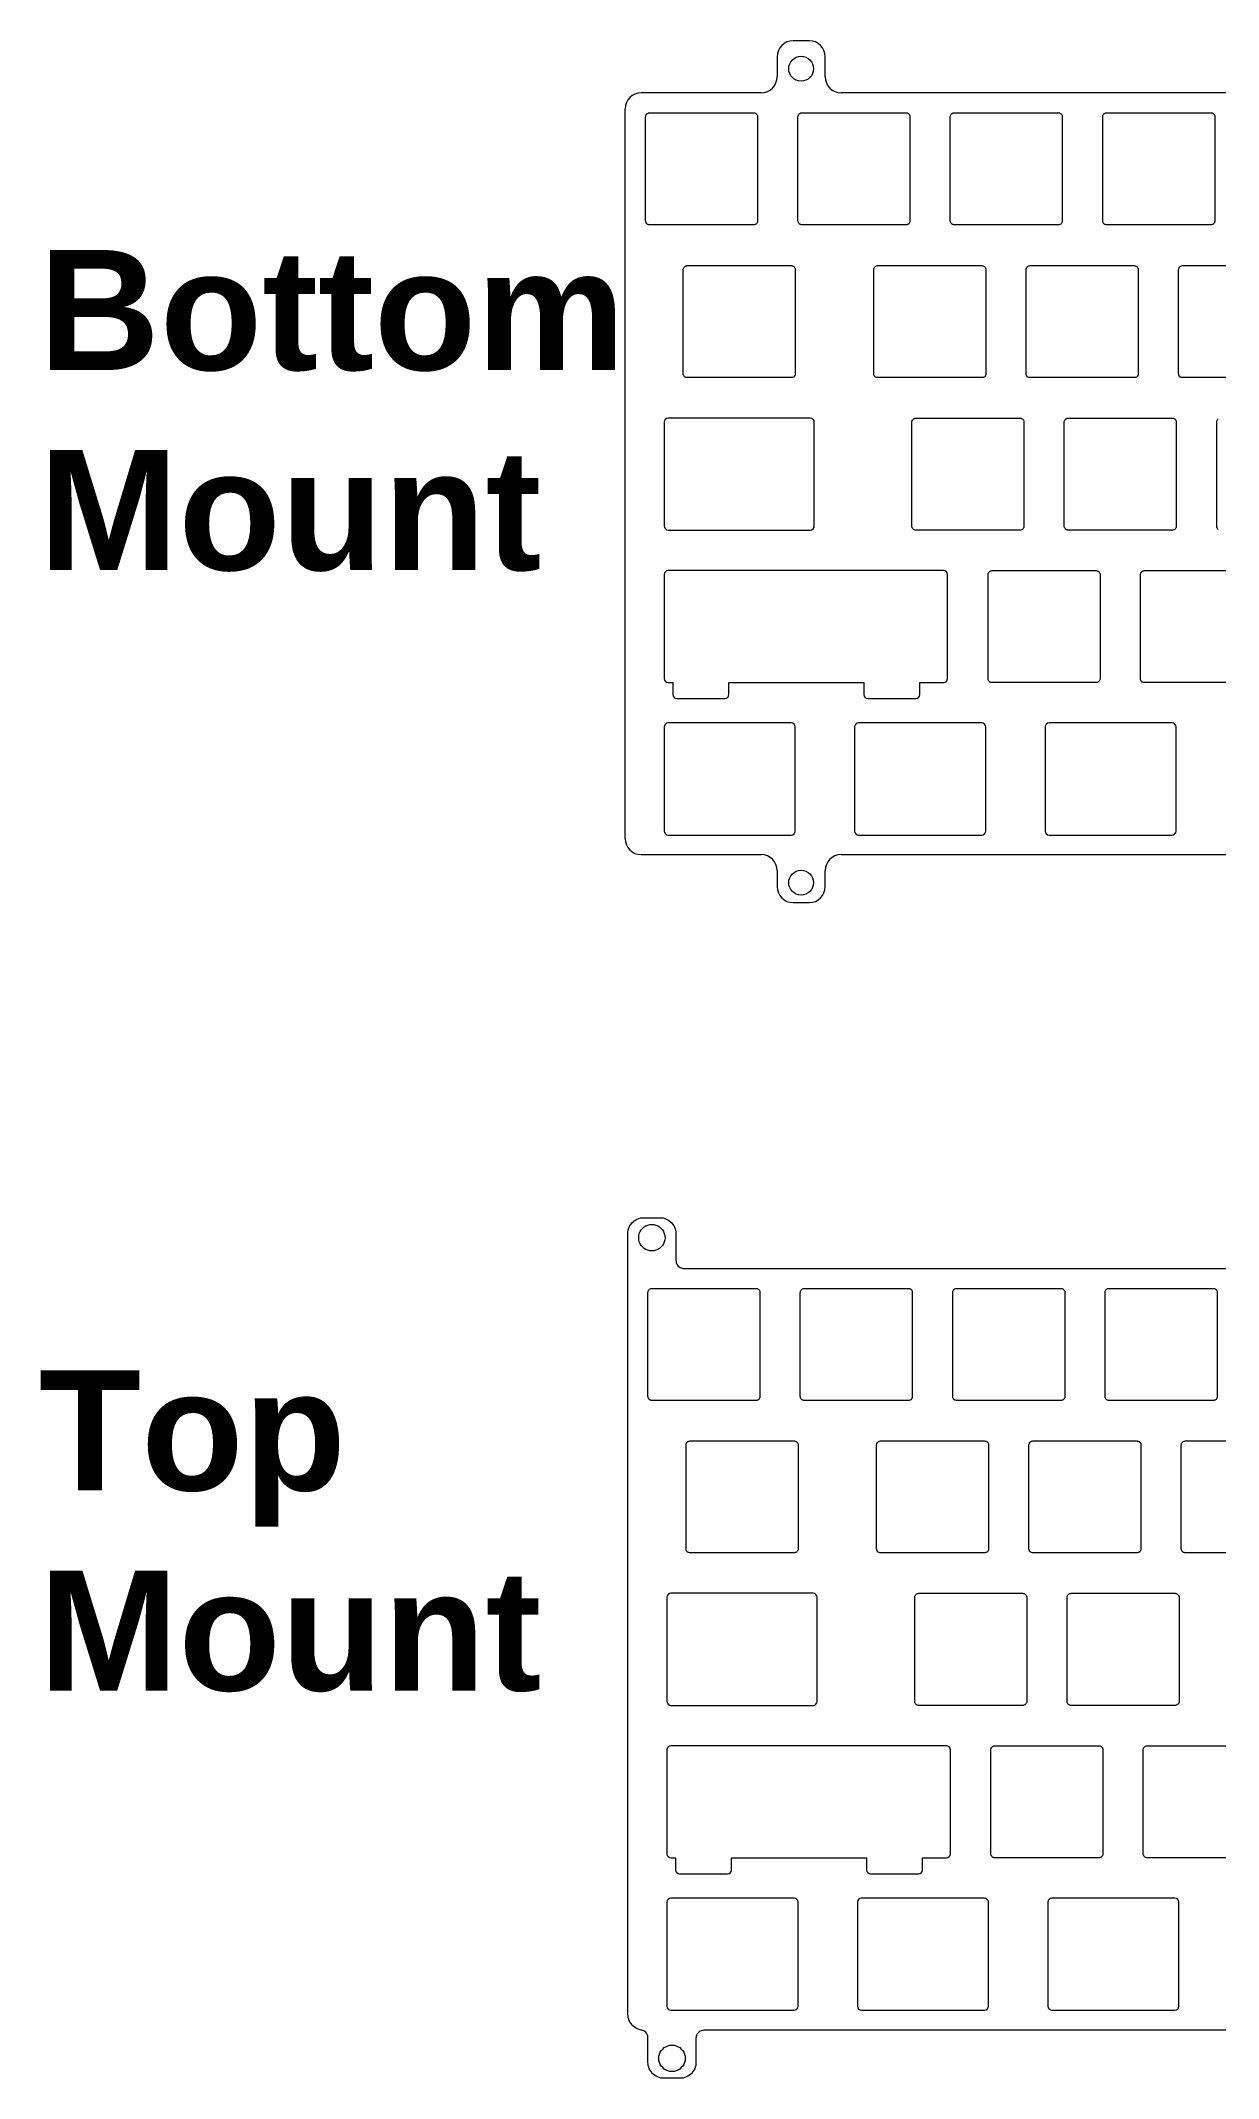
# Model space of a CAD drawing. Header units: millimetres. Extents: x 0 to 378, y -8 to 246.
# Drawn here: x 0.2 to 147.4, y -8.4 to 246.1 of the extents above; entities that cross this region are included whole.
import ezdxf

# ---------------------------------------------------------------- set-up
doc = ezdxf.new("R2010")
doc.units = ezdxf.units.MM
doc.header["$LTSCALE"] = 23.1
doc.styles.add('textstyle4', font='Arial Bold.ttf')

msp = doc.modelspace()

# ---------------------------------------------------------------- linework, layer by layer
at = {"color": 7, "lineweight": -3}
for p, q in [((96.29, 246.15), (94.29, 246.15)), ((92.29, 244.15), (92.29, 241.65)), ((98.29, 241.65), (98.29, 244.15)), ((90.29, 239.65), (75.29, 239.65)), ((211.14, 239.65), (100.29, 239.65)), ((73.29, 146.45), (73.29, 237.65)), ((96.44, 199), (78.67, 199)), ((78.17, 198.5), (78.17, 185.5)), ((96.94, 185.5), (96.94, 198.5)), ((78.67, 185), (96.44, 185)), ((78.17, 179.45), (78.17, 166.45)), ((113.1, 179.95), (78.67, 179.95)), ((113.6, 166.45), (113.6, 179.45)), ((78.67, 165.95), (79.26, 165.95)), ((79.26, 165.95), (79.26, 164.45)), ((86.26, 164.45), (86.26, 165.95)), ((86.26, 165.95), (103.13, 165.95)), ((103.13, 165.95), (103.13, 164.45)), ((110.13, 164.45), (110.13, 165.95)), ((110.13, 165.95), (113.1, 165.95)), ((79.76, 163.95), (85.76, 163.95)), ((103.63, 163.95), (109.63, 163.95)), ((78.17, 160.4), (78.17, 147.4)), ((94.05, 160.9), (78.67, 160.9)), ((94.55, 147.4), (94.55, 160.4)), ((101.98, 160.4), (101.98, 147.4)), ((117.86, 160.9), (102.48, 160.9)), ((118.36, 147.4), (118.36, 160.4)), ((125.79, 160.4), (125.79, 147.4)), ((141.67, 160.9), (126.29, 160.9)), ((142.17, 147.4), (142.17, 160.4)), ((78.67, 146.9), (94.05, 146.9)), ((102.48, 146.9), (117.86, 146.9)), ((126.29, 146.9), (141.67, 146.9)), ((75.29, 144.45), (90.29, 144.45)), ((100.29, 144.45), (249.19, 144.45)), ((92.29, 142.45), (92.29, 140.45)), ((98.29, 140.45), (98.29, 142.45)), ((94.29, 138.45), (96.29, 138.45)), ((78.52, 51.65), (78.52, 38.65)), ((96.79, 52.15), (79.02, 52.15)), ((97.29, 38.65), (97.29, 51.65)), ((79.02, 38.15), (96.79, 38.15)), ((113.45, 33.1), (79.02, 33.1)), ((78.52, 32.6), (78.52, 19.6)), ((113.95, 19.6), (113.95, 32.6)), ((79.02, 19.1), (79.6, 19.1)), ((79.6, 19.1), (79.6, 17.6)), ((86.6, 17.6), (86.6, 19.1)), ((86.6, 19.1), (103.48, 19.1)), ((103.48, 19.1), (103.48, 17.6)), ((110.48, 17.6), (110.48, 19.1)), ((110.48, 19.1), (113.45, 19.1)), ((80.1, 17.1), (86.1, 17.1)), ((103.98, 17.1), (109.98, 17.1)), ((78.52, 13.55), (78.52, 0.55)), ((94.4, 14.05), (79.02, 14.05)), ((94.9, 0.55), (94.9, 13.55)), ((102.33, 13.55), (102.33, 0.55)), ((118.21, 14.05), (102.83, 14.05)), ((118.71, 0.55), (118.71, 13.55)), ((126.14, 13.55), (126.14, 0.55)), ((142.02, 14.05), (126.64, 14.05)), ((142.52, 0.55), (142.52, 13.55)), ((79.02, 0.05), (94.4, 0.05)), ((102.83, 0.05), (118.21, 0.05)), ((126.64, 0.05), (142.02, 0.05))]:
    msp.add_line(p, q, dxfattribs=at)
for points in [[(89.84, 223.65), (89.84, 223.55), (89.84, 223.47), (89.84, 223.47), (89.79, 223.42), (89.76, 223.35), (89.76, 223.35), (89.71, 223.27), (89.64, 223.22), (89.64, 223.22), (89.59, 223.2), (89.51, 223.17), (89.51, 223.17), (89.44, 223.15), (89.34, 223.15), (76.34, 223.15), (76.34, 223.15), (76.26, 223.15), (76.19, 223.17), (76.19, 223.17), (76.11, 223.2), (76.06, 223.22), (76.06, 223.22), (75.99, 223.27), (75.94, 223.35), (75.94, 223.35), (75.91, 223.42), (75.86, 223.47), (75.86, 223.47), (75.86, 223.55), (75.84, 223.65), (75.84, 236.65), (75.84, 236.65), (75.86, 236.72), (75.86, 236.8), (75.86, 236.8), (75.91, 236.87), (75.94, 236.92), (75.94, 236.92), (75.99, 237), (76.06, 237.05), (76.06, 237.05), (76.11, 237.07), (76.19, 237.12), (76.19, 237.12), (76.26, 237.12), (76.34, 237.15), (89.34, 237.15), (89.34, 237.15), (89.44, 237.12), (89.51, 237.12), (89.51, 237.12), (89.59, 237.07), (89.64, 237.05), (89.64, 237.05), (89.71, 237), (89.76, 236.92), (89.76, 236.92), (89.79, 236.87), (89.84, 236.8), (89.84, 236.8), (89.84, 236.72), (89.84, 236.65), (89.84, 223.65)], [(108.89, 223.65), (108.89, 223.55), (108.89, 223.47), (108.89, 223.47), (108.84, 223.42), (108.81, 223.35), (108.81, 223.35), (108.76, 223.27), (108.69, 223.22), (108.69, 223.22), (108.64, 223.2), (108.56, 223.17), (108.56, 223.17), (108.49, 223.15), (108.39, 223.15), (95.39, 223.15), (95.39, 223.15), (95.31, 223.15), (95.24, 223.17), (95.24, 223.17), (95.16, 223.2), (95.11, 223.22), (95.11, 223.22), (95.04, 223.27), (94.99, 223.35), (94.99, 223.35), (94.96, 223.42), (94.91, 223.47), (94.91, 223.47), (94.91, 223.55), (94.89, 223.65), (94.89, 236.65), (94.89, 236.65), (94.91, 236.72), (94.91, 236.8), (94.91, 236.8), (94.96, 236.87), (94.99, 236.92), (94.99, 236.92), (95.04, 237), (95.11, 237.05), (95.11, 237.05), (95.16, 237.07), (95.24, 237.12), (95.24, 237.12), (95.31, 237.12), (95.39, 237.15), (108.39, 237.15), (108.39, 237.15), (108.49, 237.12), (108.56, 237.12), (108.56, 237.12), (108.64, 237.07), (108.69, 237.05), (108.69, 237.05), (108.76, 237), (108.81, 236.92), (108.81, 236.92), (108.84, 236.87), (108.89, 236.8), (108.89, 236.8), (108.89, 236.72), (108.89, 236.65), (108.89, 223.65)], [(127.94, 223.65), (127.94, 223.55), (127.94, 223.47), (127.94, 223.47), (127.89, 223.42), (127.86, 223.35), (127.86, 223.35), (127.81, 223.27), (127.74, 223.22), (127.74, 223.22), (127.69, 223.2), (127.61, 223.17), (127.61, 223.17), (127.54, 223.15), (127.44, 223.15), (114.44, 223.15), (114.44, 223.15), (114.36, 223.15), (114.29, 223.17), (114.29, 223.17), (114.21, 223.2), (114.16, 223.22), (114.16, 223.22), (114.09, 223.27), (114.04, 223.35), (114.04, 223.35), (114.01, 223.42), (113.96, 223.47), (113.96, 223.47), (113.96, 223.55), (113.94, 223.65), (113.94, 236.65), (113.94, 236.65), (113.96, 236.72), (113.96, 236.8), (113.96, 236.8), (114.01, 236.87), (114.04, 236.92), (114.04, 236.92), (114.09, 237), (114.16, 237.05), (114.16, 237.05), (114.21, 237.07), (114.29, 237.12), (114.29, 237.12), (114.36, 237.12), (114.44, 237.15), (127.44, 237.15), (127.44, 237.15), (127.54, 237.12), (127.61, 237.12), (127.61, 237.12), (127.69, 237.07), (127.74, 237.05), (127.74, 237.05), (127.81, 237), (127.86, 236.92), (127.86, 236.92), (127.89, 236.87), (127.94, 236.8), (127.94, 236.8), (127.94, 236.72), (127.94, 236.65), (127.94, 223.65)], [(146.99, 223.65), (146.99, 223.55), (146.99, 223.47), (146.99, 223.47), (146.94, 223.42), (146.91, 223.35), (146.91, 223.35), (146.86, 223.27), (146.79, 223.22), (146.79, 223.22), (146.74, 223.2), (146.66, 223.17), (146.66, 223.17), (146.59, 223.15), (146.49, 223.15), (133.49, 223.15), (133.49, 223.15), (133.41, 223.15), (133.34, 223.17), (133.34, 223.17), (133.26, 223.2), (133.21, 223.22), (133.21, 223.22), (133.14, 223.27), (133.09, 223.35), (133.09, 223.35), (133.06, 223.42), (133.01, 223.47), (133.01, 223.47), (133.01, 223.55), (132.99, 223.65), (132.99, 236.65), (132.99, 236.65), (133.01, 236.72), (133.01, 236.8), (133.01, 236.8), (133.06, 236.87), (133.09, 236.92), (133.09, 236.92), (133.14, 237), (133.21, 237.05), (133.21, 237.05), (133.26, 237.07), (133.34, 237.12), (133.34, 237.12), (133.41, 237.12), (133.49, 237.15), (146.49, 237.15), (146.49, 237.15), (146.59, 237.12), (146.66, 237.12), (146.66, 237.12), (146.74, 237.07), (146.79, 237.05), (146.79, 237.05), (146.86, 237), (146.91, 236.92), (146.91, 236.92), (146.94, 236.87), (146.99, 236.8), (146.99, 236.8), (146.99, 236.72), (146.99, 236.65), (146.99, 223.65)], [(94.56, 204.55), (94.56, 204.45), (94.54, 204.37), (94.54, 204.37), (94.51, 204.32), (94.46, 204.25), (94.46, 204.25), (94.41, 204.17), (94.36, 204.12), (94.36, 204.12), (94.29, 204.1), (94.21, 204.07), (94.21, 204.07), (94.14, 204.05), (94.06, 204.05), (81.06, 204.05), (81.06, 204.05), (80.99, 204.05), (80.91, 204.07), (80.91, 204.07), (80.84, 204.1), (80.76, 204.12), (80.76, 204.12), (80.71, 204.17), (80.66, 204.25), (80.66, 204.25), (80.61, 204.32), (80.59, 204.37), (80.59, 204.37), (80.56, 204.45), (80.56, 204.55), (80.56, 217.55), (80.56, 217.55), (80.56, 217.62), (80.59, 217.7), (80.59, 217.7), (80.61, 217.77), (80.66, 217.82), (80.66, 217.82), (80.71, 217.9), (80.76, 217.95), (80.76, 217.95), (80.84, 217.97), (80.91, 218.02), (80.91, 218.02), (80.99, 218.02), (81.06, 218.05), (94.06, 218.05), (94.06, 218.05), (94.14, 218.02), (94.21, 218.02), (94.21, 218.02), (94.29, 217.97), (94.36, 217.95), (94.36, 217.95), (94.41, 217.9), (94.46, 217.82), (94.46, 217.82), (94.51, 217.77), (94.54, 217.7), (94.54, 217.7), (94.56, 217.62), (94.56, 217.55), (94.56, 204.55)], [(118.36, 204.55), (118.36, 204.45), (118.36, 204.37), (118.36, 204.37), (118.31, 204.32), (118.29, 204.25), (118.29, 204.25), (118.24, 204.17), (118.16, 204.12), (118.16, 204.12), (118.11, 204.1), (118.04, 204.07), (118.04, 204.07), (117.96, 204.05), (117.86, 204.05), (104.86, 204.05), (104.86, 204.05), (104.79, 204.05), (104.71, 204.07), (104.71, 204.07), (104.64, 204.1), (104.59, 204.12), (104.59, 204.12), (104.51, 204.17), (104.46, 204.25), (104.46, 204.25), (104.44, 204.32), (104.39, 204.37), (104.39, 204.37), (104.39, 204.45), (104.36, 204.55), (104.36, 217.55), (104.36, 217.55), (104.39, 217.62), (104.39, 217.7), (104.39, 217.7), (104.44, 217.77), (104.46, 217.82), (104.46, 217.82), (104.51, 217.9), (104.59, 217.95), (104.59, 217.95), (104.64, 217.97), (104.71, 218.02), (104.71, 218.02), (104.79, 218.02), (104.86, 218.05), (117.86, 218.05), (117.86, 218.05), (117.96, 218.02), (118.04, 218.02), (118.04, 218.02), (118.11, 217.97), (118.16, 217.95), (118.16, 217.95), (118.24, 217.9), (118.29, 217.82), (118.29, 217.82), (118.31, 217.77), (118.36, 217.7), (118.36, 217.7), (118.36, 217.62), (118.36, 217.55), (118.36, 204.55)], [(137.41, 204.55), (137.41, 204.45), (137.41, 204.37), (137.41, 204.37), (137.36, 204.32), (137.34, 204.25), (137.34, 204.25), (137.29, 204.17), (137.21, 204.12), (137.21, 204.12), (137.16, 204.1), (137.09, 204.07), (137.09, 204.07), (137.01, 204.05), (136.91, 204.05), (123.91, 204.05), (123.91, 204.05), (123.84, 204.05), (123.76, 204.07), (123.76, 204.07), (123.69, 204.1), (123.64, 204.12), (123.64, 204.12), (123.56, 204.17), (123.51, 204.25), (123.51, 204.25), (123.49, 204.32), (123.44, 204.37), (123.44, 204.37), (123.44, 204.45), (123.41, 204.55), (123.41, 217.55), (123.41, 217.55), (123.44, 217.62), (123.44, 217.7), (123.44, 217.7), (123.49, 217.77), (123.51, 217.82), (123.51, 217.82), (123.56, 217.9), (123.64, 217.95), (123.64, 217.95), (123.69, 217.97), (123.76, 218.02), (123.76, 218.02), (123.84, 218.02), (123.91, 218.05), (136.91, 218.05), (136.91, 218.05), (137.01, 218.02), (137.09, 218.02), (137.09, 218.02), (137.16, 217.97), (137.21, 217.95), (137.21, 217.95), (137.29, 217.9), (137.34, 217.82), (137.34, 217.82), (137.36, 217.77), (137.41, 217.7), (137.41, 217.7), (137.41, 217.62), (137.41, 217.55), (137.41, 204.55)], [(155.96, 204.05), (142.96, 204.05), (142.96, 204.05), (142.89, 204.05), (142.81, 204.07), (142.81, 204.07), (142.74, 204.1), (142.69, 204.12), (142.69, 204.12), (142.61, 204.17), (142.56, 204.25), (142.56, 204.25), (142.54, 204.32), (142.49, 204.37), (142.49, 204.37), (142.49, 204.45), (142.46, 204.55), (142.46, 217.55), (142.46, 217.55), (142.49, 217.62), (142.49, 217.7), (142.49, 217.7), (142.54, 217.77), (142.56, 217.82), (142.56, 217.82), (142.61, 217.9), (142.69, 217.95), (142.69, 217.95), (142.74, 217.97), (142.81, 218.02), (142.81, 218.02), (142.89, 218.02), (142.96, 218.05), (155.96, 218.05)], [(123.14, 185.5), (123.14, 185.4), (123.11, 185.32), (123.11, 185.32), (123.09, 185.27), (123.04, 185.2), (123.04, 185.2), (122.99, 185.12), (122.94, 185.07), (122.94, 185.07), (122.86, 185.05), (122.79, 185.02), (122.79, 185.02), (122.71, 185), (122.64, 185), (109.64, 185), (109.64, 185), (109.56, 185), (109.49, 185.02), (109.49, 185.02), (109.41, 185.05), (109.34, 185.07), (109.34, 185.07), (109.29, 185.12), (109.24, 185.2), (109.24, 185.2), (109.19, 185.27), (109.16, 185.32), (109.16, 185.32), (109.14, 185.4), (109.14, 185.5), (109.14, 198.5), (109.14, 198.5), (109.14, 198.57), (109.16, 198.65), (109.16, 198.65), (109.19, 198.72), (109.24, 198.77), (109.24, 198.77), (109.29, 198.85), (109.34, 198.9), (109.34, 198.9), (109.41, 198.92), (109.49, 198.97), (109.49, 198.97), (109.56, 198.97), (109.64, 199), (122.64, 199), (122.64, 199), (122.71, 198.97), (122.79, 198.97), (122.79, 198.97), (122.86, 198.92), (122.94, 198.9), (122.94, 198.9), (122.99, 198.85), (123.04, 198.77), (123.04, 198.77), (123.09, 198.72), (123.11, 198.65), (123.11, 198.65), (123.14, 198.57), (123.14, 198.5), (123.14, 185.5)], [(142.19, 185.5), (142.19, 185.4), (142.16, 185.32), (142.16, 185.32), (142.14, 185.27), (142.09, 185.2), (142.09, 185.2), (142.04, 185.12), (141.99, 185.07), (141.99, 185.07), (141.91, 185.05), (141.84, 185.02), (141.84, 185.02), (141.76, 185), (141.69, 185), (128.69, 185), (128.69, 185), (128.61, 185), (128.54, 185.02), (128.54, 185.02), (128.46, 185.05), (128.39, 185.07), (128.39, 185.07), (128.34, 185.12), (128.29, 185.2), (128.29, 185.2), (128.24, 185.27), (128.21, 185.32), (128.21, 185.32), (128.19, 185.4), (128.19, 185.5), (128.19, 198.5), (128.19, 198.5), (128.19, 198.57), (128.21, 198.65), (128.21, 198.65), (128.24, 198.72), (128.29, 198.77), (128.29, 198.77), (128.34, 198.85), (128.39, 198.9), (128.39, 198.9), (128.46, 198.92), (128.54, 198.97), (128.54, 198.97), (128.61, 198.97), (128.69, 199), (141.69, 199), (141.69, 199), (141.76, 198.97), (141.84, 198.97), (141.84, 198.97), (141.91, 198.92), (141.99, 198.9), (141.99, 198.9), (142.04, 198.85), (142.09, 198.77), (142.09, 198.77), (142.14, 198.72), (142.16, 198.65), (142.16, 198.65), (142.19, 198.57), (142.19, 198.5), (142.19, 185.5)], [(147.44, 185.07), (147.39, 185.12), (147.34, 185.2), (147.34, 185.2), (147.29, 185.27), (147.26, 185.32), (147.26, 185.32), (147.24, 185.4), (147.24, 185.5), (147.24, 198.5), (147.24, 198.5), (147.24, 198.57), (147.26, 198.65), (147.26, 198.65), (147.29, 198.72), (147.34, 198.77), (147.34, 198.77), (147.39, 198.85), (147.44, 198.9)], [(132.66, 166.45), (132.66, 166.35), (132.64, 166.27), (132.64, 166.27), (132.61, 166.22), (132.56, 166.15), (132.56, 166.15), (132.51, 166.07), (132.46, 166.02), (132.46, 166.02), (132.39, 166), (132.31, 165.97), (132.31, 165.97), (132.24, 165.95), (132.16, 165.95), (119.16, 165.95), (119.16, 165.95), (119.09, 165.95), (119.01, 165.97), (119.01, 165.97), (118.94, 166), (118.86, 166.02), (118.86, 166.02), (118.81, 166.07), (118.76, 166.15), (118.76, 166.15), (118.71, 166.22), (118.69, 166.27), (118.69, 166.27), (118.66, 166.35), (118.66, 166.45), (118.66, 179.45), (118.66, 179.45), (118.66, 179.52), (118.69, 179.6), (118.69, 179.6), (118.71, 179.67), (118.76, 179.72), (118.76, 179.72), (118.81, 179.8), (118.86, 179.85), (118.86, 179.85), (118.94, 179.87), (119.01, 179.92), (119.01, 179.92), (119.09, 179.92), (119.16, 179.95), (132.16, 179.95), (132.16, 179.95), (132.24, 179.92), (132.31, 179.92), (132.31, 179.92), (132.39, 179.87), (132.46, 179.85), (132.46, 179.85), (132.51, 179.8), (132.56, 179.72), (132.56, 179.72), (132.61, 179.67), (132.64, 179.6), (132.64, 179.6), (132.66, 179.52), (132.66, 179.45), (132.66, 166.45)], [(151.21, 165.95), (138.21, 165.95), (138.21, 165.95), (138.14, 165.95), (138.06, 165.97), (138.06, 165.97), (137.99, 166), (137.91, 166.02), (137.91, 166.02), (137.86, 166.07), (137.81, 166.15), (137.81, 166.15), (137.76, 166.22), (137.74, 166.27), (137.74, 166.27), (137.71, 166.35), (137.71, 166.45), (137.71, 179.45), (137.71, 179.45), (137.71, 179.52), (137.74, 179.6), (137.74, 179.6), (137.76, 179.67), (137.81, 179.72), (137.81, 179.72), (137.86, 179.8), (137.91, 179.85), (137.91, 179.85), (137.99, 179.87), (138.06, 179.92), (138.06, 179.92), (138.14, 179.92), (138.21, 179.95), (151.21, 179.95)], [(73.64, 97.08), (73.64, 97.08), (73.64, 97.3), (73.66, 97.5), (73.71, 97.7), (73.71, 97.7), (73.79, 97.9), (73.89, 98.08), (74.01, 98.25), (74.01, 98.25), (74.14, 98.43), (74.29, 98.58), (74.44, 98.7), (74.44, 98.7), (74.64, 98.83), (74.81, 98.9), (75.01, 99), (75.01, 99), (75.21, 99.05), (75.41, 99.08), (75.64, 99.08), (77.64, 99.08), (77.64, 99.08), (77.84, 99.08), (78.04, 99.05), (78.24, 99), (78.24, 99), (78.44, 98.9), (78.61, 98.83), (78.81, 98.7), (78.81, 98.7), (78.96, 98.58), (79.11, 98.43), (79.24, 98.25), (79.24, 98.25), (79.36, 98.08), (79.46, 97.9), (79.54, 97.7), (79.54, 97.7), (79.59, 97.5), (79.61, 97.3), (79.64, 97.08), (79.64, 94.05), (79.64, 93.75), (79.64, 93.75), (79.66, 93.58), (79.69, 93.43), (79.69, 93.43), (79.76, 93.28), (79.84, 93.15), (79.84, 93.15), (79.94, 93.03), (80.06, 92.93), (80.06, 92.93), (80.19, 92.85), (80.34, 92.8), (80.34, 92.8), (80.49, 92.75), (80.64, 92.75), (196.49, 92.75)], [(260.06, -2.45), (83.14, -2.45), (83.14, -2.45), (82.99, -2.47), (82.84, -2.5), (82.84, -2.5), (82.69, -2.57), (82.56, -2.65), (82.56, -2.65), (82.44, -2.75), (82.34, -2.87), (82.34, -2.87), (82.26, -3), (82.19, -3.15), (82.19, -3.15), (82.16, -3.3), (82.14, -3.45), (82.14, -6.45), (82.14, -6.45), (82.14, -6.67), (82.11, -6.87), (82.06, -7.07), (82.06, -7.07), (81.99, -7.27), (81.89, -7.45), (81.76, -7.62), (81.76, -7.62), (81.64, -7.8), (81.49, -7.95), (81.34, -8.07), (81.34, -8.07), (81.14, -8.2), (80.96, -8.27), (80.76, -8.37), (80.76, -8.37), (80.56, -8.42), (80.36, -8.45), (80.14, -8.45), (78.14, -8.45), (78.14, -8.45), (77.94, -8.45), (77.74, -8.42), (77.54, -8.37), (77.54, -8.37), (77.34, -8.27), (77.16, -8.2), (76.96, -8.07), (76.96, -8.07), (76.81, -7.95), (76.66, -7.8), (76.54, -7.62), (76.54, -7.62), (76.41, -7.45), (76.31, -7.27), (76.24, -7.07), (76.24, -7.07), (76.19, -6.87), (76.16, -6.67), (76.14, -6.45), (76.14, -3.42), (76.14, -3.42), (76.14, -3.25), (76.11, -3.1), (76.11, -3.1), (76.04, -2.97), (75.96, -2.82), (75.96, -2.82), (75.86, -2.7), (75.74, -2.6), (75.74, -2.6), (75.61, -2.52), (75.46, -2.47), (75.46, -2.47), (75.39, -2.45), (75.31, -2.42), (75.31, -2.42), (75.16, -2.4), (75.04, -2.37), (75.04, -2.37), (74.84, -2.27), (74.66, -2.2), (74.46, -2.07), (74.46, -2.07), (74.31, -1.95), (74.16, -1.8), (74.04, -1.62), (74.04, -1.62), (73.91, -1.45), (73.81, -1.27), (73.74, -1.07), (73.74, -1.07), (73.69, -0.87), (73.66, -0.67), (73.64, -0.45), (73.64, 97.25), (73.64, 97.25)], [(78.29, 96.58), (78.26, 96.33), (78.19, 96.08), (78.09, 95.83), (77.96, 95.6), (77.79, 95.43), (77.59, 95.25), (77.39, 95.13), (77.14, 95.03), (76.89, 94.95), (76.64, 94.93), (76.64, 94.93), (76.64, 94.93), (76.36, 94.95), (76.11, 95.03), (75.86, 95.13), (75.66, 95.25), (75.46, 95.43), (75.29, 95.6), (75.16, 95.83), (75.06, 96.08), (74.99, 96.33), (74.99, 96.58), (74.99, 96.58), (74.99, 96.58), (74.99, 96.85), (75.06, 97.1), (75.16, 97.35), (75.29, 97.55), (75.46, 97.75), (75.66, 97.93), (75.86, 98.05), (76.11, 98.15), (76.36, 98.23), (76.64, 98.23), (76.64, 98.23), (76.64, 98.23), (76.89, 98.23), (77.14, 98.15), (77.39, 98.05), (77.59, 97.93), (77.79, 97.75), (77.96, 97.55), (78.09, 97.35), (78.19, 97.1), (78.26, 96.85), (78.29, 96.58), (78.29, 96.58)], [(90.14, 76.75), (90.14, 76.65), (90.14, 76.58), (90.14, 76.58), (90.09, 76.53), (90.06, 76.45), (90.06, 76.45), (90.01, 76.38), (89.94, 76.33), (89.94, 76.33), (89.89, 76.3), (89.81, 76.28), (89.81, 76.28), (89.74, 76.25), (89.64, 76.25), (76.64, 76.25), (76.64, 76.25), (76.56, 76.25), (76.49, 76.28), (76.49, 76.28), (76.41, 76.3), (76.36, 76.33), (76.36, 76.33), (76.29, 76.38), (76.24, 76.45), (76.24, 76.45), (76.21, 76.53), (76.16, 76.58), (76.16, 76.58), (76.16, 76.65), (76.14, 76.75), (76.14, 89.75), (76.14, 89.75), (76.16, 89.83), (76.16, 89.9), (76.16, 89.9), (76.21, 89.98), (76.24, 90.03), (76.24, 90.03), (76.29, 90.1), (76.36, 90.15), (76.36, 90.15), (76.41, 90.18), (76.49, 90.23), (76.49, 90.23), (76.56, 90.23), (76.64, 90.25), (89.64, 90.25), (89.64, 90.25), (89.74, 90.23), (89.81, 90.23), (89.81, 90.23), (89.89, 90.18), (89.94, 90.15), (89.94, 90.15), (90.01, 90.1), (90.06, 90.03), (90.06, 90.03), (90.09, 89.98), (90.14, 89.9), (90.14, 89.9), (90.14, 89.83), (90.14, 89.75), (90.14, 76.75)], [(109.19, 76.75), (109.19, 76.65), (109.19, 76.58), (109.19, 76.58), (109.14, 76.53), (109.11, 76.45), (109.11, 76.45), (109.06, 76.38), (108.99, 76.33), (108.99, 76.33), (108.94, 76.3), (108.86, 76.28), (108.86, 76.28), (108.79, 76.25), (108.69, 76.25), (95.69, 76.25), (95.69, 76.25), (95.61, 76.25), (95.54, 76.28), (95.54, 76.28), (95.46, 76.3), (95.41, 76.33), (95.41, 76.33), (95.34, 76.38), (95.29, 76.45), (95.29, 76.45), (95.26, 76.53), (95.21, 76.58), (95.21, 76.58), (95.21, 76.65), (95.19, 76.75), (95.19, 89.75), (95.19, 89.75), (95.21, 89.83), (95.21, 89.9), (95.21, 89.9), (95.26, 89.98), (95.29, 90.03), (95.29, 90.03), (95.34, 90.1), (95.41, 90.15), (95.41, 90.15), (95.46, 90.18), (95.54, 90.23), (95.54, 90.23), (95.61, 90.23), (95.69, 90.25), (108.69, 90.25), (108.69, 90.25), (108.79, 90.23), (108.86, 90.23), (108.86, 90.23), (108.94, 90.18), (108.99, 90.15), (108.99, 90.15), (109.06, 90.1), (109.11, 90.03), (109.11, 90.03), (109.14, 89.98), (109.19, 89.9), (109.19, 89.9), (109.19, 89.83), (109.19, 89.75), (109.19, 76.75)], [(128.24, 76.75), (128.24, 76.65), (128.24, 76.58), (128.24, 76.58), (128.19, 76.53), (128.16, 76.45), (128.16, 76.45), (128.11, 76.38), (128.04, 76.33), (128.04, 76.33), (127.99, 76.3), (127.91, 76.28), (127.91, 76.28), (127.84, 76.25), (127.74, 76.25), (114.74, 76.25), (114.74, 76.25), (114.66, 76.25), (114.59, 76.28), (114.59, 76.28), (114.51, 76.3), (114.46, 76.33), (114.46, 76.33), (114.39, 76.38), (114.34, 76.45), (114.34, 76.45), (114.31, 76.53), (114.26, 76.58), (114.26, 76.58), (114.26, 76.65), (114.24, 76.75), (114.24, 89.75), (114.24, 89.75), (114.26, 89.83), (114.26, 89.9), (114.26, 89.9), (114.31, 89.98), (114.34, 90.03), (114.34, 90.03), (114.39, 90.1), (114.46, 90.15), (114.46, 90.15), (114.51, 90.18), (114.59, 90.23), (114.59, 90.23), (114.66, 90.23), (114.74, 90.25), (127.74, 90.25), (127.74, 90.25), (127.84, 90.23), (127.91, 90.23), (127.91, 90.23), (127.99, 90.18), (128.04, 90.15), (128.04, 90.15), (128.11, 90.1), (128.16, 90.03), (128.16, 90.03), (128.19, 89.98), (128.24, 89.9), (128.24, 89.9), (128.24, 89.83), (128.24, 89.75), (128.24, 76.75)], [(147.29, 76.75), (147.29, 76.65), (147.29, 76.58), (147.29, 76.58), (147.24, 76.53), (147.21, 76.45), (147.21, 76.45), (147.16, 76.38), (147.09, 76.33), (147.09, 76.33), (147.04, 76.3), (146.96, 76.28), (146.96, 76.28), (146.89, 76.25), (146.79, 76.25), (133.79, 76.25), (133.79, 76.25), (133.71, 76.25), (133.64, 76.28), (133.64, 76.28), (133.56, 76.3), (133.51, 76.33), (133.51, 76.33), (133.44, 76.38), (133.39, 76.45), (133.39, 76.45), (133.36, 76.53), (133.31, 76.58), (133.31, 76.58), (133.31, 76.65), (133.29, 76.75), (133.29, 89.75), (133.29, 89.75), (133.31, 89.83), (133.31, 89.9), (133.31, 89.9), (133.36, 89.98), (133.39, 90.03), (133.39, 90.03), (133.44, 90.1), (133.51, 90.15), (133.51, 90.15), (133.56, 90.18), (133.64, 90.23), (133.64, 90.23), (133.71, 90.23), (133.79, 90.25), (146.79, 90.25), (146.79, 90.25), (146.89, 90.23), (146.96, 90.23), (146.96, 90.23), (147.04, 90.18), (147.09, 90.15), (147.09, 90.15), (147.16, 90.1), (147.21, 90.03), (147.21, 90.03), (147.24, 89.98), (147.29, 89.9), (147.29, 89.9), (147.29, 89.83), (147.29, 89.75), (147.29, 76.75)], [(94.91, 57.7), (94.91, 57.6), (94.89, 57.53), (94.89, 57.53), (94.86, 57.48), (94.81, 57.4), (94.81, 57.4), (94.76, 57.33), (94.71, 57.28), (94.71, 57.28), (94.64, 57.25), (94.56, 57.23), (94.56, 57.23), (94.49, 57.2), (94.41, 57.2), (81.41, 57.2), (81.41, 57.2), (81.34, 57.2), (81.26, 57.23), (81.26, 57.23), (81.19, 57.25), (81.11, 57.28), (81.11, 57.28), (81.06, 57.33), (81.01, 57.4), (81.01, 57.4), (80.96, 57.48), (80.94, 57.53), (80.94, 57.53), (80.91, 57.6), (80.91, 57.7), (80.91, 70.7), (80.91, 70.7), (80.91, 70.78), (80.94, 70.85), (80.94, 70.85), (80.96, 70.93), (81.01, 70.98), (81.01, 70.98), (81.06, 71.05), (81.11, 71.1), (81.11, 71.1), (81.19, 71.13), (81.26, 71.18), (81.26, 71.18), (81.34, 71.18), (81.41, 71.2), (94.41, 71.2), (94.41, 71.2), (94.49, 71.18), (94.56, 71.18), (94.56, 71.18), (94.64, 71.13), (94.71, 71.1), (94.71, 71.1), (94.76, 71.05), (94.81, 70.98), (94.81, 70.98), (94.86, 70.93), (94.89, 70.85), (94.89, 70.85), (94.91, 70.78), (94.91, 70.7), (94.91, 57.7)], [(118.71, 57.7), (118.71, 57.6), (118.71, 57.53), (118.71, 57.53), (118.66, 57.48), (118.64, 57.4), (118.64, 57.4), (118.59, 57.33), (118.51, 57.28), (118.51, 57.28), (118.46, 57.25), (118.39, 57.23), (118.39, 57.23), (118.31, 57.2), (118.21, 57.2), (105.21, 57.2), (105.21, 57.2), (105.14, 57.2), (105.06, 57.23), (105.06, 57.23), (104.99, 57.25), (104.94, 57.28), (104.94, 57.28), (104.86, 57.33), (104.81, 57.4), (104.81, 57.4), (104.79, 57.48), (104.74, 57.53), (104.74, 57.53), (104.74, 57.6), (104.71, 57.7), (104.71, 70.7), (104.71, 70.7), (104.74, 70.78), (104.74, 70.85), (104.74, 70.85), (104.79, 70.93), (104.81, 70.98), (104.81, 70.98), (104.86, 71.05), (104.94, 71.1), (104.94, 71.1), (104.99, 71.13), (105.06, 71.18), (105.06, 71.18), (105.14, 71.18), (105.21, 71.2), (118.21, 71.2), (118.21, 71.2), (118.31, 71.18), (118.39, 71.18), (118.39, 71.18), (118.46, 71.13), (118.51, 71.1), (118.51, 71.1), (118.59, 71.05), (118.64, 70.98), (118.64, 70.98), (118.66, 70.93), (118.71, 70.85), (118.71, 70.85), (118.71, 70.78), (118.71, 70.7), (118.71, 57.7)], [(137.76, 57.7), (137.76, 57.6), (137.76, 57.53), (137.76, 57.53), (137.71, 57.48), (137.69, 57.4), (137.69, 57.4), (137.64, 57.33), (137.56, 57.28), (137.56, 57.28), (137.51, 57.25), (137.44, 57.23), (137.44, 57.23), (137.36, 57.2), (137.26, 57.2), (124.26, 57.2), (124.26, 57.2), (124.19, 57.2), (124.11, 57.23), (124.11, 57.23), (124.04, 57.25), (123.99, 57.28), (123.99, 57.28), (123.91, 57.33), (123.86, 57.4), (123.86, 57.4), (123.84, 57.48), (123.79, 57.53), (123.79, 57.53), (123.79, 57.6), (123.76, 57.7), (123.76, 70.7), (123.76, 70.7), (123.79, 70.78), (123.79, 70.85), (123.79, 70.85), (123.84, 70.93), (123.86, 70.98), (123.86, 70.98), (123.91, 71.05), (123.99, 71.1), (123.99, 71.1), (124.04, 71.13), (124.11, 71.18), (124.11, 71.18), (124.19, 71.18), (124.26, 71.2), (137.26, 71.2), (137.26, 71.2), (137.36, 71.18), (137.44, 71.18), (137.44, 71.18), (137.51, 71.13), (137.56, 71.1), (137.56, 71.1), (137.64, 71.05), (137.69, 70.98), (137.69, 70.98), (137.71, 70.93), (137.76, 70.85), (137.76, 70.85), (137.76, 70.78), (137.76, 70.7), (137.76, 57.7)], [(156.31, 57.2), (143.31, 57.2), (143.31, 57.2), (143.24, 57.2), (143.16, 57.23), (143.16, 57.23), (143.09, 57.25), (143.04, 57.28), (143.04, 57.28), (142.96, 57.33), (142.91, 57.4), (142.91, 57.4), (142.89, 57.48), (142.84, 57.53), (142.84, 57.53), (142.84, 57.6), (142.81, 57.7), (142.81, 70.7), (142.81, 70.7), (142.84, 70.78), (142.84, 70.85), (142.84, 70.85), (142.89, 70.93), (142.91, 70.98), (142.91, 70.98), (142.96, 71.05), (143.04, 71.1), (143.04, 71.1), (143.09, 71.13), (143.16, 71.18), (143.16, 71.18), (143.24, 71.18), (143.31, 71.2), (156.31, 71.2)], [(123.49, 38.65), (123.49, 38.55), (123.46, 38.48), (123.46, 38.48), (123.44, 38.43), (123.39, 38.35), (123.39, 38.35), (123.34, 38.28), (123.29, 38.23), (123.29, 38.23), (123.21, 38.2), (123.14, 38.18), (123.14, 38.18), (123.06, 38.15), (122.99, 38.15), (109.99, 38.15), (109.99, 38.15), (109.91, 38.15), (109.84, 38.18), (109.84, 38.18), (109.76, 38.2), (109.69, 38.23), (109.69, 38.23), (109.64, 38.28), (109.59, 38.35), (109.59, 38.35), (109.54, 38.43), (109.51, 38.48), (109.51, 38.48), (109.49, 38.55), (109.49, 38.65), (109.49, 51.65), (109.49, 51.65), (109.49, 51.73), (109.51, 51.8), (109.51, 51.8), (109.54, 51.88), (109.59, 51.93), (109.59, 51.93), (109.64, 52), (109.69, 52.05), (109.69, 52.05), (109.76, 52.08), (109.84, 52.13), (109.84, 52.13), (109.91, 52.13), (109.99, 52.15), (122.99, 52.15), (122.99, 52.15), (123.06, 52.13), (123.14, 52.13), (123.14, 52.13), (123.21, 52.08), (123.29, 52.05), (123.29, 52.05), (123.34, 52), (123.39, 51.93), (123.39, 51.93), (123.44, 51.88), (123.46, 51.8), (123.46, 51.8), (123.49, 51.73), (123.49, 51.65), (123.49, 38.65)], [(142.54, 38.65), (142.54, 38.55), (142.51, 38.48), (142.51, 38.48), (142.49, 38.43), (142.44, 38.35), (142.44, 38.35), (142.39, 38.28), (142.34, 38.23), (142.34, 38.23), (142.26, 38.2), (142.19, 38.18), (142.19, 38.18), (142.11, 38.15), (142.04, 38.15), (129.04, 38.15), (129.04, 38.15), (128.96, 38.15), (128.89, 38.18), (128.89, 38.18), (128.81, 38.2), (128.74, 38.23), (128.74, 38.23), (128.69, 38.28), (128.64, 38.35), (128.64, 38.35), (128.59, 38.43), (128.56, 38.48), (128.56, 38.48), (128.54, 38.55), (128.54, 38.65), (128.54, 51.65), (128.54, 51.65), (128.54, 51.73), (128.56, 51.8), (128.56, 51.8), (128.59, 51.88), (128.64, 51.93), (128.64, 51.93), (128.69, 52), (128.74, 52.05), (128.74, 52.05), (128.81, 52.08), (128.89, 52.13), (128.89, 52.13), (128.96, 52.13), (129.04, 52.15), (142.04, 52.15), (142.04, 52.15), (142.11, 52.13), (142.19, 52.13), (142.19, 52.13), (142.26, 52.08), (142.34, 52.05), (142.34, 52.05), (142.39, 52), (142.44, 51.93), (142.44, 51.93), (142.49, 51.88), (142.51, 51.8), (142.51, 51.8), (142.54, 51.73), (142.54, 51.65), (142.54, 38.65)], [(133.01, 19.6), (133.01, 19.5), (132.99, 19.43), (132.99, 19.43), (132.96, 19.38), (132.91, 19.3), (132.91, 19.3), (132.86, 19.23), (132.81, 19.18), (132.81, 19.18), (132.74, 19.15), (132.66, 19.13), (132.66, 19.13), (132.59, 19.1), (132.51, 19.1), (119.51, 19.1), (119.51, 19.1), (119.44, 19.1), (119.36, 19.13), (119.36, 19.13), (119.29, 19.15), (119.21, 19.18), (119.21, 19.18), (119.16, 19.23), (119.11, 19.3), (119.11, 19.3), (119.06, 19.38), (119.04, 19.43), (119.04, 19.43), (119.01, 19.5), (119.01, 19.6), (119.01, 32.6), (119.01, 32.6), (119.01, 32.68), (119.04, 32.75), (119.04, 32.75), (119.06, 32.83), (119.11, 32.88), (119.11, 32.88), (119.16, 32.95), (119.21, 33), (119.21, 33), (119.29, 33.03), (119.36, 33.08), (119.36, 33.08), (119.44, 33.08), (119.51, 33.1), (132.51, 33.1), (132.51, 33.1), (132.59, 33.08), (132.66, 33.08), (132.66, 33.08), (132.74, 33.03), (132.81, 33), (132.81, 33), (132.86, 32.95), (132.91, 32.88), (132.91, 32.88), (132.96, 32.83), (132.99, 32.75), (132.99, 32.75), (133.01, 32.68), (133.01, 32.6), (133.01, 19.6)], [(151.56, 19.1), (138.56, 19.1), (138.56, 19.1), (138.49, 19.1), (138.41, 19.13), (138.41, 19.13), (138.34, 19.15), (138.26, 19.18), (138.26, 19.18), (138.21, 19.23), (138.16, 19.3), (138.16, 19.3), (138.11, 19.38), (138.09, 19.43), (138.09, 19.43), (138.06, 19.5), (138.06, 19.6), (138.06, 32.6), (138.06, 32.6), (138.06, 32.68), (138.09, 32.75), (138.09, 32.75), (138.11, 32.83), (138.16, 32.88), (138.16, 32.88), (138.21, 32.95), (138.26, 33), (138.26, 33), (138.34, 33.03), (138.41, 33.08), (138.41, 33.08), (138.49, 33.08), (138.56, 33.1), (151.56, 33.1)], [(77.49, -5.95), (77.51, -5.7), (77.59, -5.45), (77.69, -5.2), (77.81, -4.97), (77.99, -4.8), (78.19, -4.62), (78.39, -4.5), (78.64, -4.4), (78.89, -4.32), (79.14, -4.3), (79.14, -4.3), (79.14, -4.3), (79.41, -4.32), (79.66, -4.4), (79.91, -4.5), (80.11, -4.62), (80.31, -4.8), (80.49, -4.97), (80.61, -5.2), (80.71, -5.45), (80.79, -5.7), (80.79, -5.95), (80.79, -5.95), (80.79, -5.95), (80.79, -6.22), (80.71, -6.47), (80.61, -6.72), (80.49, -6.92), (80.31, -7.12), (80.11, -7.3), (79.91, -7.42), (79.66, -7.52), (79.41, -7.6), (79.14, -7.6), (79.14, -7.6), (79.14, -7.6), (78.89, -7.6), (78.64, -7.52), (78.39, -7.42), (78.19, -7.3), (77.99, -7.12), (77.81, -6.92), (77.69, -6.72), (77.59, -6.47), (77.51, -6.22), (77.49, -5.95), (77.49, -5.95)]]:
    msp.add_lwpolyline(points, dxfattribs=at)
for centre in [(95.29, 242.65), (95.29, 140.95)]:
    msp.add_circle(centre, 1.55, dxfattribs=at)
for centre, radius, start, end in [((94.29, 244.15), 2, 90, 180), ((96.29, 244.15), 2, 0, 90), ((75.29, 237.65), 2, 90, 180), ((90.29, 241.65), 2, 270, 0), ((100.29, 241.65), 2, 180, 270), ((78.67, 198.5), 0.5, 90, 180), ((96.44, 198.5), 0.5, 0, 90), ((78.67, 185.5), 0.5, 180, 270), ((96.44, 185.5), 0.5, 270, 0), ((78.67, 179.45), 0.5, 90, 180), ((113.1, 179.45), 0.5, 0, 90), ((78.67, 166.45), 0.5, 180, 270), ((113.1, 166.45), 0.5, 270, 0), ((79.76, 164.45), 0.5, 180, 270), ((85.76, 164.45), 0.5, 270, 0), ((103.63, 164.45), 0.5, 180, 270), ((109.63, 164.45), 0.5, 270, 0), ((78.67, 160.4), 0.5, 90, 180), ((94.05, 160.4), 0.5, 0, 90), ((102.48, 160.4), 0.5, 90, 180), ((117.86, 160.4), 0.5, 0, 90), ((126.29, 160.4), 0.5, 90, 180), ((141.67, 160.4), 0.5, 0, 90), ((75.29, 146.45), 2, 180, 270), ((78.67, 147.4), 0.5, 180, 270), ((94.05, 147.4), 0.5, 270, 0), ((102.48, 147.4), 0.5, 180, 270), ((102.48, 147.4), 0.5, 180, 270), ((117.86, 147.4), 0.5, 270, 0), ((126.29, 147.4), 0.5, 180, 270), ((141.67, 147.4), 0.5, 270, 0), ((90.29, 142.45), 2, 0, 90), ((100.29, 142.45), 2, 90, 180), ((94.29, 140.45), 2, 180, 270), ((96.29, 140.45), 2, 270, 0), ((79.02, 51.65), 0.5, 90, 180), ((96.79, 51.65), 0.5, 0, 90), ((79.02, 38.65), 0.5, 180, 270), ((96.79, 38.65), 0.5, 270, 0), ((79.02, 32.6), 0.5, 90, 180), ((113.45, 32.6), 0.5, 0, 90), ((79.02, 19.6), 0.5, 180, 270), ((113.45, 19.6), 0.5, 270, 0), ((80.1, 17.6), 0.5, 180, 270), ((86.1, 17.6), 0.5, 270, 0), ((103.98, 17.6), 0.5, 180, 270), ((109.98, 17.6), 0.5, 270, 0), ((79.02, 13.55), 0.5, 90, 180), ((94.4, 13.55), 0.5, 0, 90), ((102.83, 13.55), 0.5, 90, 180), ((118.21, 13.55), 0.5, 0, 90), ((126.64, 13.55), 0.5, 90, 180), ((142.02, 13.55), 0.5, 0, 90), ((79.02, 0.55), 0.5, 180, 270), ((94.4, 0.55), 0.5, 270, 0), ((102.83, 0.55), 0.5, 180, 270), ((102.83, 0.55), 0.5, 180, 270), ((118.21, 0.55), 0.5, 270, 0), ((126.64, 0.55), 0.5, 180, 270), ((142.02, 0.55), 0.5, 270, 0)]:
    msp.add_arc(centre, radius, start, end, dxfattribs=at)

# ---------------------------------------------------------------- texts
at = {"char_height": 1, "attachment_point": 1, "style": 'textstyle4'}
for s, insert in [('\\H15;Bottom \\PMount', (0, 220)), ('\\H15;Top \\PMount', (0, 80))]:
    msp.add_mtext(s, dxfattribs=dict(at, insert=insert))

doc.saveas('drawing.dxf')
